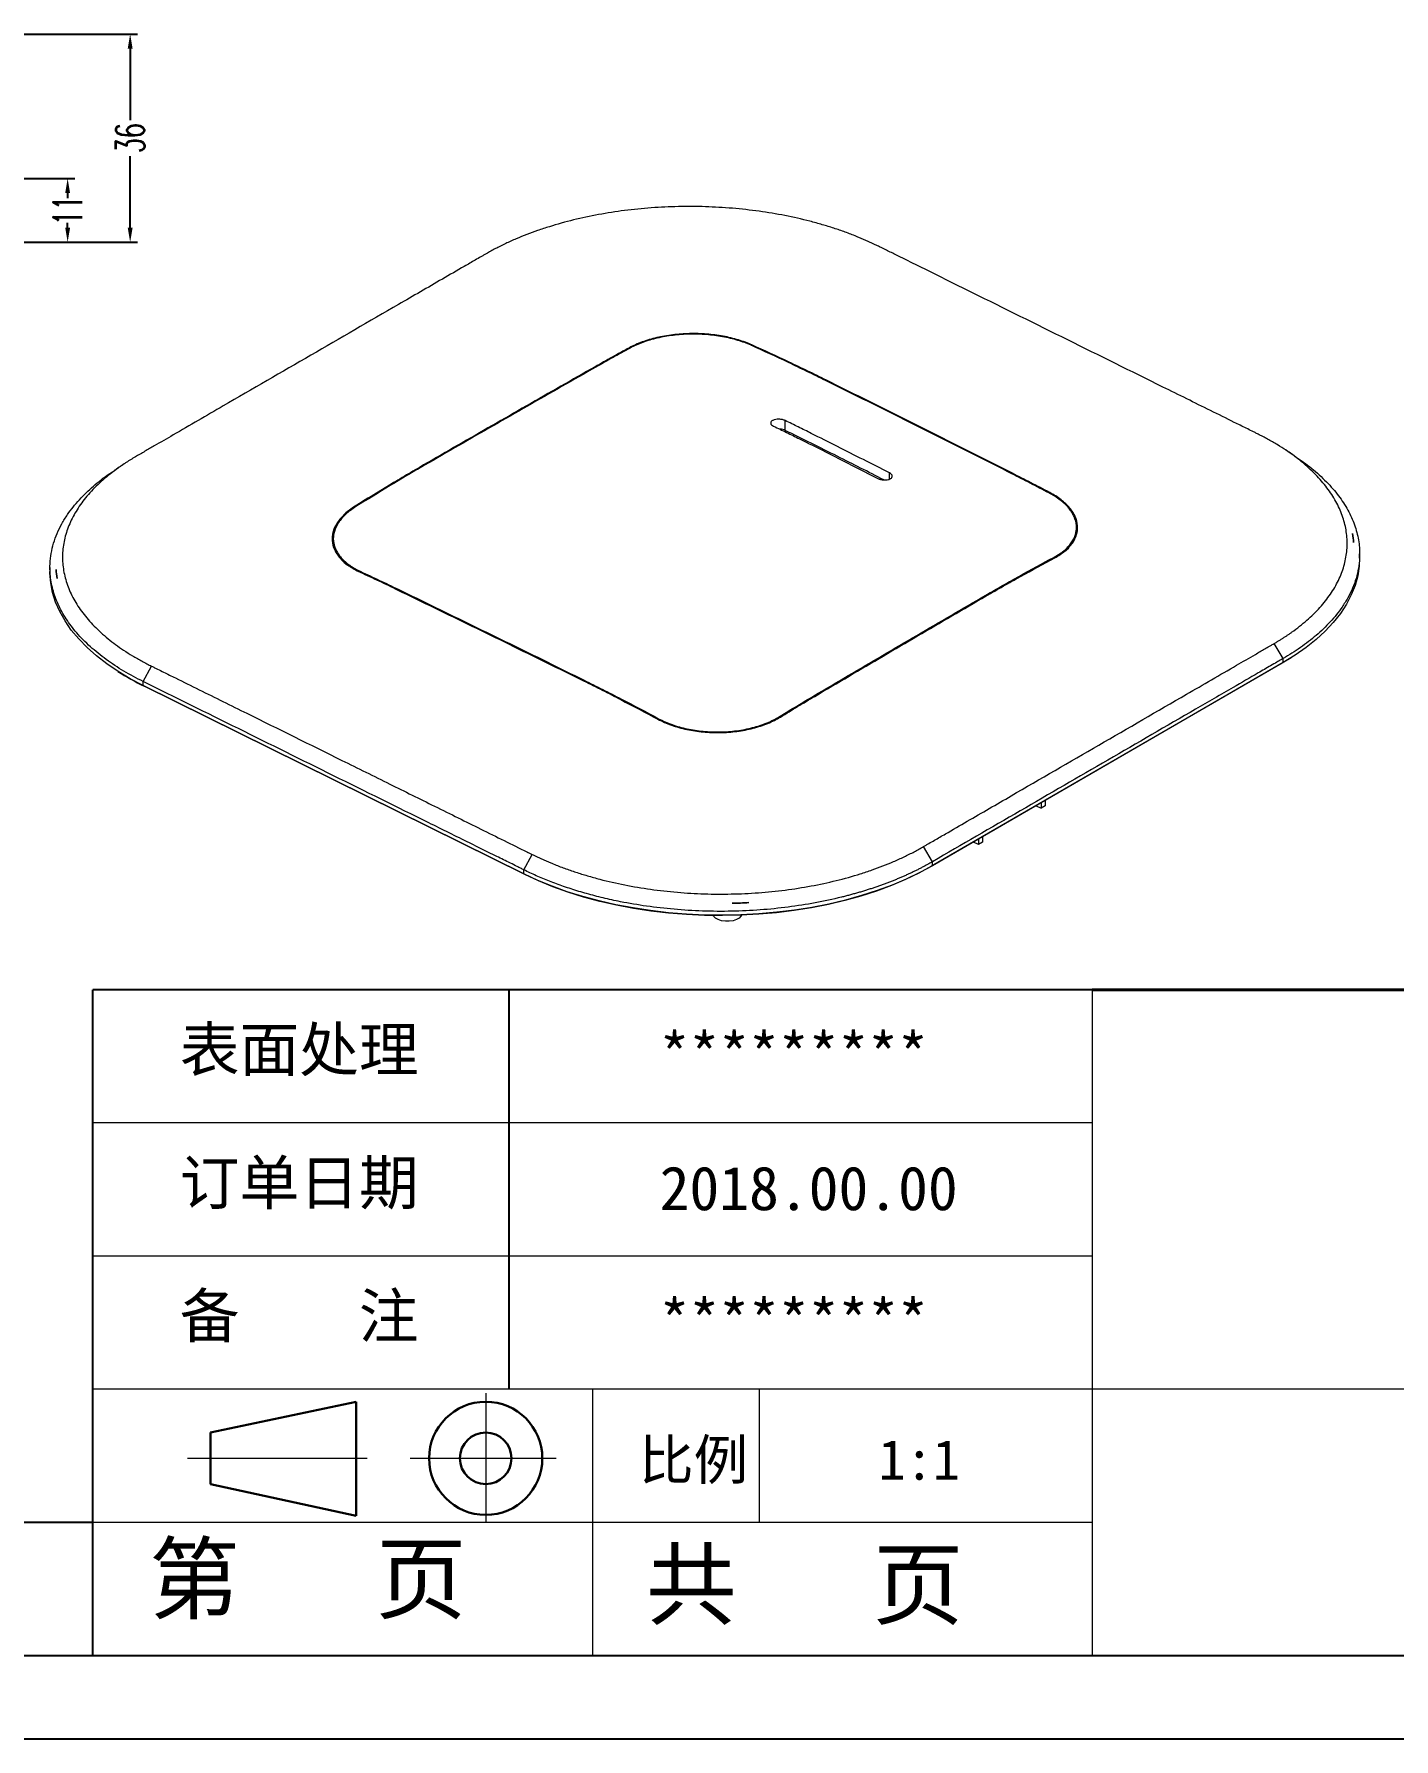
# Model space of a CAD drawing. Header units: inches. Extents: x 1813 to 4218, y 284 to 889.
# Drawn here: x 2124.9 to 2360.1, y 284.3 to 579.2 of the extents above; entities that cross this region are included whole.
import ezdxf

# ---------------------------------------------------------------- set-up
doc = ezdxf.new("R2010")
doc.units = ezdxf.units.IN
doc.header["$LTSCALE"] = 15
doc.linetypes.add('CENTER2', pattern=[28.575, 19.05, -3.175, 3.175, -3.175])
for name, color, linetype, lineweight in [('粗实线', 7, 'Continuous', 30), ('细实线', 3, 'Continuous', 9), ('细点划线', 2, 'CENTER2', 9)]:
    doc.layers.add(name, color=color, linetype=linetype, lineweight=lineweight)
doc.styles.add('SLDTEXTSTYLE2', font='TXT', dxfattribs={"width": 0.6, "bigfont": 'bigfont'})
doc.styles.get("Standard").update_dxf_attribs({"font": 'txt', "bigfont": 'gbcbig.shx'})
doc.dimstyles.new('5', dxfattribs={"dimtxt": 5, "dimasz": 2.5, "dimexe": 1.25, "dimexo": 0.625, "dimtad": 0, "dimtxsty": 'SLDTEXTSTYLE2', "dimcen": 2.5, "dimclrd": 3, "dimclre": 3, "dimclrt": 256, "dimadec": 0, "dimazin": 2, "dimtfac": 1, "dimtmove": 0, "dimatfit": 3, "dimfxl": 0, "dimarcsym": 0})

# ---------------------------------------------------------------- blocks, each defined once
blk = doc.blocks.new('*D37')
at = {"color": 3, "lineweight": -2, "transparency": 16777216}
for p, q in [((2118.62, 554.2), (2131.98, 554.2)), ((2130.73, 551.7), (2130.73, 550.82)), ((2130.73, 545.7), (2130.73, 546.57)), ((2023.77, 543.2), (2131.98, 543.2))]:
    blk.add_line(p, q, dxfattribs=at)
at = {"color": 3, "transparency": 16777216}
for points in [[(2130.31, 551.7), (2131.15, 551.7), (2130.73, 554.2)], [(2130.31, 545.7), (2131.15, 545.7), (2130.73, 543.2)]]:
    blk.add_solid(points, dxfattribs=at)
at = {"layer": 'Defpoints', "color": 0, "transparency": 16777216}
for p in [(2118, 554.2), (2130.73, 554.2), (2023.15, 543.2)]:
    blk.add_point(p, dxfattribs=at)
at = {"transparency": 16777216, "insert": (2130.73, 548.7), "char_height": 5, "attachment_point": 5, "rotation": 90, "style": 'SLDTEXTSTYLE2'}
blk.add_mtext('11', dxfattribs=at)
blk = doc.blocks.new('*D38')
at = {"color": 3, "lineweight": -2, "transparency": 16777216}
for p, q in [((2082.82, 579.2), (2142.79, 579.2)), ((2141.54, 576.7), (2141.54, 564.32)), ((2141.54, 545.7), (2141.54, 558.07)), ((2024.51, 543.2), (2142.79, 543.2))]:
    blk.add_line(p, q, dxfattribs=at)
at = {"color": 3, "transparency": 16777216}
for points in [[(2141.12, 576.7), (2141.96, 576.7), (2141.54, 579.2)], [(2141.12, 545.7), (2141.96, 545.7), (2141.54, 543.2)]]:
    blk.add_solid(points, dxfattribs=at)
at = {"layer": 'Defpoints', "color": 0, "transparency": 16777216}
for p in [(2082.2, 579.2), (2141.54, 579.2), (2023.89, 543.2)]:
    blk.add_point(p, dxfattribs=at)
at = {"transparency": 16777216, "insert": (2141.54, 561.2), "char_height": 5, "attachment_point": 5, "rotation": 90, "style": 'SLDTEXTSTYLE2'}
blk.add_mtext('36', dxfattribs=at)

msp = doc.modelspace()

# ---------------------------------------------------------------- linework, layer by layer
at = {"color": 8, "linetype": 'Continuous', "lineweight": 15}
for p, q in [((2249.052, 525.295), (2249.052, 525.425)), ((2227.856, 524.805), (2227.857, 524.949)), ((2272.831, 502.219), (2272.834, 503.284)), ((2300.538, 499.75), (2300.539, 499.895)), ((2180.432, 497.343), (2180.432, 497.512)), ((2301.262, 488.511), (2301.262, 488.677)), ((2181.438, 486.049), (2181.438, 486.205)), ((2340.768, 470.39), (2340.768, 470.38)), ((2143.935, 466.419), (2143.935, 466.395)), ((2232.925, 460.615), (2232.925, 460.769)), ((2253.837, 460.975), (2253.838, 461.146)), ((2209.764, 433.838), (2209.764, 433.814)), ((2280.133, 435.249), (2280.133, 435.238))]:
    msp.add_line(p, q, dxfattribs=at)
at = {"color": 7, "linetype": 'Continuous', "lineweight": 15}
for p, q in [((2254.809, 510.639), (2254.814, 512.335)), ((2305.176, 493.683), (2305.176, 493.852)), ((2176.665, 491.922), (2176.664, 491.753)), ((2127.676, 486.95), (2127.674, 486.24)), ((2354.139, 488.555), (2354.141, 489.265)), ((2340.918, 471.185), (2339.362, 473.784)), ((2143.801, 467.186), (2145.249, 469.85)), ((2340.768, 470.38), (2280.133, 435.238)), ((2340.916, 470.476), (2280.28, 435.335)), ((2342.318, 471.321), (2340.768, 470.38)), ((2340.916, 470.476), (2340.918, 471.185)), ((2143.8, 466.486), (2143.801, 467.186)), ((2209.629, 433.904), (2143.8, 466.486)), ((2209.764, 433.814), (2143.935, 466.395)), ((2298.218, 445.72), (2299.084, 445.291)), ((2299.086, 446.223), (2299.084, 445.291)), ((2299.761, 445.684), (2299.084, 445.291)), ((2299.764, 446.616), (2299.761, 445.684)), ((2288.244, 439.009), (2287.378, 439.437)), ((2288.246, 439.941), (2288.244, 439.009)), ((2288.924, 440.333), (2288.922, 439.401)), ((2209.631, 434.613), (2211.079, 437.27)), ((2280.282, 436.035), (2278.714, 438.635)), ((2288.922, 439.401), (2288.244, 439.009)), ((2209.629, 433.904), (2209.631, 434.613)), ((2280.28, 435.335), (2280.282, 436.035))]:
    msp.add_line(p, q, dxfattribs=at)
for p, q in [((2307.879, 413.882), (2135.079, 413.882)), ((2135.079, 298.682), (2135.079, 413.882)), ((2207.079, 344.762), (2207.079, 413.882)), ((2135.079, 321.722), (1841.319, 321.722)), ((1841.319, 298.682), (2653.479, 298.682)), ((1812.519, 284.282), (2667.879, 284.282))]:
    msp.add_line(p, q)
at = {"color": 7, "linetype": 'Continuous', "lineweight": 15, "flags": 128}
for points in [[(2354.139, 488.555), (2354.069, 487.167), (2353.803, 485.491), (2353.342, 483.828), (2352.686, 482.185), (2351.839, 480.567), (2350.803, 478.981), (2349.584, 477.433), (2348.185, 475.93), (2346.612, 474.477), (2344.871, 473.08), (2342.97, 471.744), (2340.916, 470.476)], [(2143.8, 466.486), (2141.557, 467.667), (2139.457, 468.922), (2137.508, 470.244), (2135.718, 471.629), (2134.093, 473.071), (2132.64, 474.565), (2131.365, 476.104), (2130.273, 477.683), (2129.367, 479.295), (2128.653, 480.934), (2128.131, 482.593), (2127.806, 484.266), (2127.677, 485.947), (2127.674, 486.24)], [(2280.28, 435.335), (2278.081, 434.138), (2275.745, 433.018), (2273.281, 431.978), (2270.701, 431.024), (2268.012, 430.159), (2265.228, 429.386), (2262.357, 428.708), (2259.412, 428.128), (2256.404, 427.649), (2253.346, 427.271), (2250.248, 426.998), (2247.124, 426.829), (2243.985, 426.765), (2240.845, 426.807), (2237.715, 426.955), (2234.608, 427.208), (2231.536, 427.564), (2228.512, 428.023), (2225.546, 428.583), (2222.652, 429.241), (2219.839, 429.995), (2217.12, 430.841), (2214.506, 431.778), (2212.005, 432.8), (2209.629, 433.904)], [(2280.133, 435.238), (2277.942, 434.046), (2275.615, 432.931), (2273.162, 431.896), (2270.591, 430.945), (2267.914, 430.083), (2265.14, 429.313), (2262.281, 428.638), (2259.348, 428.061), (2256.352, 427.583), (2253.306, 427.208), (2250.221, 426.935), (2247.109, 426.767), (2243.983, 426.703), (2240.855, 426.745), (2237.738, 426.892), (2234.643, 427.144), (2231.584, 427.499), (2228.571, 427.956), (2225.618, 428.513), (2222.735, 429.169), (2219.934, 429.92), (2217.226, 430.763), (2214.621, 431.696), (2212.131, 432.714), (2209.764, 433.814)], [(2247.233, 426.771), (2247.148, 426.608), (2246.839, 426.284), (2246.378, 426.017), (2245.798, 425.826), (2245.144, 425.726), (2244.463, 425.725), (2243.806, 425.822), (2243.222, 426.01), (2242.754, 426.276), (2242.437, 426.599), (2242.37, 426.712)]]:
    msp.add_lwpolyline(points, dxfattribs=at)
at = {"color": 7, "linetype": 'Continuous', "lineweight": 15}
for centre, radius, start, end in [((2300.156, 493.519), 5.222, 1.79659, 42.24073), ((2181.452, 491.635), 4.99, 140.70964, 178.63905), ((2299.859, 493.903), 5.322, 311.40528, 357.63134), ((2182.396, 492.088), 5.742, 183.33617, 234.66025), ((2163.933, 507.105), 45.356, 237.27247, 243.83732)]:
    msp.add_arc(centre, radius, start, end, dxfattribs=at)
for points, knots in [([(2270.747, 542.591), (2270.588, 542.669), (2270.266, 542.825), (2269.773, 543.057), (2269.268, 543.288), (2268.749, 543.519), (2268.217, 543.749), (2267.672, 543.978), (2266.671, 544.386), (2265.2, 544.947), (2263.233, 545.623), (2261.195, 546.251), (2258.406, 547.016), (2254.78, 547.836), (2250.295, 548.587), (2245.69, 549.1), (2241.016, 549.37), (2236.324, 549.396), (2231.643, 549.177), (2227.025, 548.714), (2222.522, 548.013), (2218.166, 547.08), (2214.671, 546.109), (2212.009, 545.229), (2210.098, 544.526), (2208.259, 543.779), (2206.756, 543.103), (2205.57, 542.528), (2204.709, 542.088), (2203.89, 541.651), (2203.369, 541.355), (2203.113, 541.209)], [0, 0, 0, 0, 0.0086151, 0.0173531, 0.0262128, 0.0351933, 0.0442937, 0.0535133, 0.0628513, 0.0945691, 0.1256115, 0.1560772, 0.1884045, 0.2506426, 0.3128975, 0.3756695, 0.4380757, 0.5002403, 0.5627627, 0.6254506, 0.6876495, 0.7499459, 0.812746, 0.8449175, 0.8751225, 0.9055096, 0.9373384, 0.9536752, 0.9695687, 0.9850126, 1, 1, 1, 1]), ([(2203.113, 541.209), (2202.954, 541.118), (2202.636, 540.935), (2202.004, 540.569), (2200.898, 539.929), (2198.687, 538.648), (2194.265, 536.088), (2185.42, 530.966), (2172.785, 523.648), (2159.79, 516.12), (2150.767, 510.891), (2146.254, 508.277), (2144.36, 507.179), (2143.392, 506.618), (2142.851, 506.303), (2142.58, 506.145), (2142.464, 506.077)], [0, 0, 0, 0, 0.00784207, 0.01565941, 0.03128298, 0.06253009, 0.12502431, 0.25001267, 0.49998923, 0.74996591, 0.89281006, 0.94637674, 0.97316012, 0.98655456, 0.99423731, 1, 1, 1, 1]), ([(2336.577, 509.995), (2336.405, 510.08), (2336.062, 510.251), (2335.376, 510.591), (2334.176, 511.185), (2331.776, 512.374), (2326.977, 514.751), (2317.379, 519.506), (2303.666, 526.297), (2289.561, 533.281), (2279.765, 538.13), (2274.868, 540.555), (2272.81, 541.573), (2271.76, 542.093), (2271.17, 542.384), (2270.874, 542.529), (2270.747, 542.591)], [0, 0, 0, 0, 0.0078421, 0.0156594, 0.031283, 0.0625301, 0.1250243, 0.2500127, 0.4999892, 0.7499659, 0.8928101, 0.9463767, 0.9731601, 0.9865546, 0.9942373, 1, 1, 1, 1]), ([(2249.052, 525.425), (2248.324, 525.756), (2247.542, 526.047), (2246.292, 526.425), (2245.862, 526.542), (2244.976, 526.754), (2244.518, 526.85), (2243.135, 527.102), (2242.189, 527.224), (2240.737, 527.337), (2240.246, 527.363), (2239.259, 527.39), (2238.768, 527.391), (2237.302, 527.359), (2236.334, 527.291), (2234.896, 527.115), (2234.42, 527.044), (2233.493, 526.881), (2232.587, 526.695), (2231.721, 526.467), (2230.875, 526.217), (2230.46, 526.08), (2229.262, 525.642), (2228.527, 525.313), (2227.857, 524.949)], [0, 0, 0, 0, 0.125, 0.125, 0.1875, 0.1875, 0.25, 0.25, 0.375, 0.375, 0.4375, 0.4375, 0.5, 0.5, 0.625, 0.625, 0.6875, 0.6875, 0.75, 0.8125, 0.8125, 0.875, 0.875, 1, 1, 1, 1]), ([(2248.916, 525.359), (2248.198, 525.685), (2247.427, 525.972), (2246.193, 526.345), (2245.769, 526.459), (2244.895, 526.669), (2244.443, 526.764), (2243.078, 527.012), (2242.145, 527.132), (2240.713, 527.243), (2240.228, 527.269), (2239.254, 527.296), (2238.77, 527.297), (2237.323, 527.265), (2236.368, 527.198), (2234.95, 527.024), (2234.48, 526.954), (2233.565, 526.793), (2232.671, 526.611), (2231.816, 526.385), (2230.982, 526.139), (2230.573, 526.004), (2229.391, 525.572), (2228.666, 525.248), (2228.004, 524.888)], [0, 0, 0, 0, 0.125, 0.125, 0.1875, 0.1875, 0.25, 0.25, 0.375, 0.375, 0.4375, 0.4375, 0.5, 0.5, 0.625, 0.625, 0.6875, 0.6875, 0.75, 0.8125, 0.8125, 0.875, 0.875, 1, 1, 1, 1]), ([(2300.403, 499.829), (2299.331, 500.396), (2298.259, 500.957), (2296.114, 502.066), (2295.041, 502.61), (2291.823, 504.235), (2289.678, 505.317), (2283.241, 508.557), (2278.951, 510.711), (2270.369, 515.005), (2266.078, 517.145), (2260.714, 519.802), (2259.642, 520.33), (2257.496, 521.366), (2256.424, 521.878), (2253.206, 523.396), (2251.061, 524.385), (2248.916, 525.359)], [0, 0, 0, 0, 0.0625, 0.0625, 0.125, 0.125, 0.25, 0.25, 0.5, 0.5, 0.75, 0.75, 0.8125, 0.8125, 0.875, 0.875, 1, 1, 1, 1]), ([(2300.539, 499.895), (2299.466, 500.462), (2298.394, 501.023), (2296.249, 502.13), (2295.176, 502.674), (2291.958, 504.299), (2289.813, 505.381), (2283.377, 508.62), (2279.086, 510.774), (2270.504, 515.067), (2266.213, 517.208), (2260.85, 519.865), (2259.777, 520.393), (2257.632, 521.43), (2256.559, 521.942), (2253.342, 523.461), (2251.197, 524.451), (2249.052, 525.425)], [0, 0, 0, 0, 0.0625, 0.0625, 0.125, 0.125, 0.25, 0.25, 0.5, 0.5, 0.75, 0.75, 0.8125, 0.8125, 0.875, 0.875, 1, 1, 1, 1]), ([(2227.857, 524.949), (2226.869, 524.412), (2225.881, 523.869), (2223.905, 522.77), (2222.917, 522.21), (2219.953, 520.525), (2217.977, 519.4), (2212.049, 516.018), (2208.096, 513.757), (2200.191, 509.221), (2196.239, 506.948), (2191.299, 504.087), (2190.31, 503.511), (2188.334, 502.342), (2187.347, 501.751), (2184.383, 499.96), (2182.408, 498.744), (2180.432, 497.512)], [0, 0, 0, 0, 0.0625, 0.0625, 0.125, 0.125, 0.25, 0.25, 0.5, 0.5, 0.75, 0.75, 0.8125, 0.8125, 0.875, 0.875, 1, 1, 1, 1]), ([(2228.004, 524.888), (2227.016, 524.352), (2226.028, 523.81), (2224.052, 522.711), (2223.064, 522.152), (2220.1, 520.467), (2218.124, 519.342), (2212.196, 515.96), (2208.243, 513.7), (2200.339, 509.165), (2196.386, 506.891), (2191.446, 504.03), (2190.458, 503.454), (2188.482, 502.284), (2187.494, 501.692), (2184.53, 499.9), (2182.555, 498.683), (2180.579, 497.451)], [0, 0, 0, 0, 0.0625, 0.0625, 0.125, 0.125, 0.25, 0.25, 0.5, 0.5, 0.75, 0.75, 0.8125, 0.8125, 0.875, 0.875, 1, 1, 1, 1]), ([(2254.814, 512.335), (2254.741, 512.37), (2254.662, 512.401), (2254.495, 512.457), (2254.405, 512.482), (2254.22, 512.521), (2254.126, 512.537), (2253.932, 512.559), (2253.832, 512.566), (2253.538, 512.572), (2253.343, 512.557), (2252.989, 512.493), (2252.827, 512.443), (2252.628, 512.348), (2252.568, 512.313), (2252.466, 512.238), (2252.424, 512.198), (2252.356, 512.113), (2252.331, 512.068), (2252.301, 511.978), (2252.295, 511.932), (2252.307, 511.791), (2252.354, 511.698), (2252.519, 511.523), (2252.636, 511.443), (2252.782, 511.373)], [0, 0, 0, 0, 0.0625, 0.0625, 0.125, 0.125, 0.1875, 0.1875, 0.25, 0.25, 0.375, 0.375, 0.5, 0.5, 0.5625, 0.5625, 0.625, 0.625, 0.6875, 0.6875, 0.75, 0.75, 0.875, 0.875, 1, 1, 1, 1]), ([(2252.782, 511.373), (2253.533, 511.017), (2254.283, 510.657), (2255.785, 509.927), (2256.536, 509.556), (2258.789, 508.437), (2260.29, 507.683), (2264.796, 505.41), (2267.799, 503.877), (2270.802, 502.334)], [0, 0, 0, 0, 0.125, 0.125, 0.25, 0.25, 0.5, 0.5, 1, 1, 1, 1]), ([(2254.809, 510.639), (2254.675, 510.692), (2254.406, 510.798), (2254.043, 510.867), (2253.853, 510.864), (2253.829, 510.864)], [0, 0, 0, 0, 0.4663604, 0.9327066, 1, 1, 1, 1]), ([(2271.857, 502.082), (2269.178, 503.449), (2263.496, 506.348), (2257.813, 509.155), (2254.809, 510.639)], [0, 0, 0, 0, 0.4714593, 1, 1, 1, 1]), ([(2272.834, 503.284), (2269.831, 504.819), (2266.827, 506.345), (2262.322, 508.616), (2260.821, 509.37), (2258.568, 510.493), (2257.817, 510.866), (2256.315, 511.608), (2255.565, 511.973), (2254.814, 512.335)], [0, 0, 0, 0, 0.5, 0.5, 0.75, 0.75, 0.875, 0.875, 1, 1, 1, 1]), ([(2339.362, 473.784), (2339.508, 473.869), (2339.8, 474.04), (2340.233, 474.302), (2340.666, 474.571), (2341.098, 474.847), (2341.528, 475.13), (2341.955, 475.419), (2342.718, 475.952), (2343.766, 476.736), (2345.027, 477.783), (2346.198, 478.87), (2347.624, 480.358), (2349.151, 482.293), (2350.543, 484.689), (2351.491, 487.151), (2351.983, 489.651), (2352.018, 492.163), (2351.593, 494.67), (2350.711, 497.145), (2349.384, 499.56), (2347.623, 501.897), (2345.794, 503.775), (2344.137, 505.206), (2342.814, 506.233), (2341.407, 507.222), (2340.137, 508.032), (2339.056, 508.67), (2338.229, 509.134), (2337.407, 509.575), (2336.851, 509.856), (2336.577, 509.995)], [0, 0, 0, 0, 0.0086151, 0.0173531, 0.0262128, 0.0351933, 0.0442937, 0.0535133, 0.0628513, 0.0945691, 0.1256115, 0.1560772, 0.1884045, 0.2506426, 0.3128975, 0.3756695, 0.4380757, 0.5002403, 0.5627627, 0.6254506, 0.6876495, 0.7499459, 0.812746, 0.8449175, 0.8751225, 0.9055096, 0.9373384, 0.9536752, 0.9695687, 0.9850126, 1, 1, 1, 1]), ([(2343.006, 506.143), (2342.723, 506.332), (2342.156, 506.709), (2341.59, 507.085), (2341.307, 507.273)], [0, 0, 0, 0, 0.5000071, 1, 1, 1, 1]), ([(2142.464, 506.077), (2142.319, 505.991), (2142.026, 505.819), (2141.593, 505.554), (2141.16, 505.283), (2140.728, 505.005), (2140.298, 504.72), (2139.871, 504.428), (2139.108, 503.891), (2138.06, 503.103), (2136.8, 502.049), (2135.628, 500.957), (2134.202, 499.463), (2132.675, 497.521), (2131.283, 495.119), (2130.335, 492.652), (2129.843, 490.15), (2129.808, 487.637), (2130.233, 485.13), (2131.115, 482.657), (2132.442, 480.245), (2134.203, 477.912), (2136.032, 476.04), (2137.689, 474.614), (2139.012, 473.59), (2140.419, 472.606), (2141.689, 471.801), (2142.77, 471.166), (2143.597, 470.705), (2144.419, 470.266), (2144.976, 469.987), (2145.249, 469.85)], [0, 0, 0, 0, 0.0086151, 0.0173531, 0.0262128, 0.0351933, 0.0442937, 0.0535133, 0.0628513, 0.0945691, 0.1256115, 0.1560772, 0.1884045, 0.2506426, 0.3128975, 0.3756695, 0.4380757, 0.5002403, 0.5627627, 0.6254506, 0.6876495, 0.7499459, 0.812746, 0.8449175, 0.8751225, 0.9055096, 0.9373384, 0.9536752, 0.9695687, 0.9850126, 1, 1, 1, 1]), ([(2140.486, 504.844), (2140.2, 504.654), (2139.626, 504.273), (2139.054, 503.893), (2138.768, 503.703)], [0, 0, 0, 0, 0.5000017, 1, 1, 1, 1]), ([(2342.96, 506.124), (2343.451, 505.808), (2345.004, 504.808), (2347.226, 502.941), (2349.561, 500.583), (2351.416, 498.118), (2352.806, 495.599), (2353.732, 493.008), (2354.133, 490.651), (2354.162, 488.569), (2353.962, 486.784), (2353.548, 485.036), (2352.931, 483.332), (2352.121, 481.679), (2350.911, 479.724), (2349.16, 477.529), (2346.722, 475.187), (2344.001, 473.062), (2341.931, 471.802), (2340.918, 471.185)], [0, 0, 0, 0, 0.0322387, 0.1019122, 0.1731343, 0.2415143, 0.3101999, 0.3791911, 0.4484879, 0.4960447, 0.5429315, 0.5891483, 0.6346952, 0.6795721, 0.723779, 0.7970254, 0.8674779, 0.9351362, 1, 1, 1, 1]), ([(2143.801, 467.186), (2142.668, 467.776), (2140.375, 468.971), (2137.325, 470.999), (2134.577, 473.216), (2132.26, 475.575), (2130.4, 478.033), (2129.011, 480.549), (2128.085, 483.138), (2127.685, 485.495), (2127.655, 487.578), (2127.855, 489.364), (2128.269, 491.114), (2128.886, 492.821), (2129.696, 494.478), (2130.907, 496.439), (2132.654, 498.643), (2135.108, 500.99), (2137.171, 502.664), (2138.509, 503.504), (2138.803, 503.688)], [0, 0, 0, 0, 0.0630064, 0.1274786, 0.1934164, 0.2608197, 0.3255334, 0.3905362, 0.4558283, 0.5214096, 0.5664165, 0.6107894, 0.6545282, 0.697633, 0.7401037, 0.7819403, 0.8512595, 0.9179345, 0.9819651, 1, 1, 1, 1]), ([(2270.802, 502.334), (2270.875, 502.296), (2270.953, 502.262), (2271.12, 502.202), (2271.21, 502.175), (2271.395, 502.13), (2271.489, 502.112), (2271.683, 502.085), (2271.783, 502.076), (2272.076, 502.064), (2272.271, 502.075), (2272.625, 502.133), (2272.787, 502.18), (2272.986, 502.273), (2273.046, 502.309), (2273.148, 502.384), (2273.191, 502.424), (2273.259, 502.51), (2273.284, 502.556), (2273.314, 502.648), (2273.32, 502.696), (2273.309, 502.841), (2273.262, 502.939), (2273.097, 503.124), (2272.98, 503.209), (2272.834, 503.284)], [0, 0, 0, 0, 0.0625, 0.0625, 0.125, 0.125, 0.1875, 0.1875, 0.25, 0.25, 0.375, 0.375, 0.5, 0.5, 0.5625, 0.5625, 0.625, 0.625, 0.6875, 0.6875, 0.75, 0.75, 0.875, 0.875, 1, 1, 1, 1]), ([(2301.262, 488.677), (2301.924, 489.031), (2302.504, 489.418), (2303.258, 490.045), (2303.489, 490.261), (2303.912, 490.71), (2304.103, 490.943), (2304.604, 491.651), (2304.846, 492.139), (2305.071, 492.893), (2305.123, 493.15), (2305.18, 493.666), (2305.183, 493.924), (2305.125, 494.696), (2304.992, 495.209), (2304.65, 495.976), (2304.512, 496.231), (2304.194, 496.73), (2303.832, 497.218), (2303.386, 497.689), (2302.896, 498.151), (2302.628, 498.379), (2301.768, 499.039), (2301.122, 499.449), (2300.403, 499.829)], [0, 0, 0, 0, 0.125, 0.125, 0.1875, 0.1875, 0.25, 0.25, 0.375, 0.375, 0.4375, 0.4375, 0.5, 0.5, 0.625, 0.625, 0.6875, 0.6875, 0.75, 0.8125, 0.8125, 0.875, 0.875, 1, 1, 1, 1]), ([(2301.409, 488.593), (2302.08, 488.952), (2302.668, 489.344), (2303.432, 489.979), (2303.666, 490.199), (2304.094, 490.654), (2304.288, 490.89), (2304.796, 491.608), (2305.041, 492.102), (2305.27, 492.867), (2305.323, 493.127), (2305.38, 493.65), (2305.383, 493.912), (2305.324, 494.694), (2305.19, 495.214), (2304.843, 495.992), (2304.703, 496.25), (2304.38, 496.755), (2304.014, 497.25), (2303.561, 497.727), (2303.065, 498.195), (2302.794, 498.426), (2301.921, 499.095), (2301.267, 499.51), (2300.539, 499.895)], [0, 0, 0, 0, 0.125, 0.125, 0.1875, 0.1875, 0.25, 0.25, 0.375, 0.375, 0.4375, 0.4375, 0.5, 0.5, 0.625, 0.625, 0.6875, 0.6875, 0.75, 0.8125, 0.8125, 0.875, 0.875, 1, 1, 1, 1]), ([(2180.432, 497.512), (2179.761, 497.093), (2179.173, 496.65), (2178.409, 495.95), (2178.175, 495.71), (2177.746, 495.218), (2177.552, 494.965), (2177.045, 494.202), (2176.799, 493.685), (2176.571, 492.896), (2176.518, 492.63), (2176.461, 492.097), (2176.457, 491.832), (2176.517, 491.045), (2176.651, 490.528), (2176.997, 489.765), (2177.137, 489.512), (2177.46, 489.023), (2177.827, 488.547), (2178.28, 488.095), (2178.776, 487.655), (2179.047, 487.441), (2179.92, 486.824), (2180.574, 486.45), (2181.303, 486.114)], [0, 0, 0, 0, 0.125, 0.125, 0.1875, 0.1875, 0.25, 0.25, 0.375, 0.375, 0.4375, 0.4375, 0.5, 0.5, 0.625, 0.625, 0.6875, 0.6875, 0.75, 0.8125, 0.8125, 0.875, 0.875, 1, 1, 1, 1]), ([(2180.579, 497.451), (2179.917, 497.038), (2179.337, 496.6), (2178.584, 495.909), (2178.352, 495.672), (2177.929, 495.187), (2177.738, 494.937), (2177.237, 494.184), (2176.995, 493.674), (2176.77, 492.895), (2176.717, 492.633), (2176.661, 492.107), (2176.657, 491.846), (2176.716, 491.069), (2176.849, 490.559), (2177.19, 489.805), (2177.329, 489.557), (2177.647, 489.074), (2178.009, 488.604), (2178.455, 488.158), (2178.945, 487.725), (2179.213, 487.513), (2180.074, 486.905), (2180.719, 486.536), (2181.438, 486.205)], [0, 0, 0, 0, 0.125, 0.125, 0.1875, 0.1875, 0.25, 0.25, 0.375, 0.375, 0.4375, 0.4375, 0.5, 0.5, 0.625, 0.625, 0.6875, 0.6875, 0.75, 0.8125, 0.8125, 0.875, 0.875, 1, 1, 1, 1]), ([(2253.838, 461.146), (2254.825, 461.754), (2255.813, 462.357), (2257.789, 463.549), (2258.777, 464.135), (2261.742, 465.886), (2263.718, 467.051), (2269.646, 470.541), (2273.599, 472.862), (2281.504, 477.489), (2285.456, 479.797), (2290.397, 482.662), (2291.385, 483.231), (2293.361, 484.352), (2294.348, 484.905), (2297.312, 486.548), (2299.287, 487.621), (2301.262, 488.677)], [0, 0, 0, 0, 0.0625, 0.0625, 0.125, 0.125, 0.25, 0.25, 0.5, 0.5, 0.75, 0.75, 0.8125, 0.8125, 0.875, 0.875, 1, 1, 1, 1]), ([(2253.985, 461.06), (2254.973, 461.669), (2255.96, 462.271), (2257.936, 463.462), (2258.924, 464.048), (2261.889, 465.798), (2263.865, 466.963), (2269.794, 470.453), (2273.746, 472.773), (2281.651, 477.4), (2285.603, 479.708), (2290.544, 482.573), (2291.532, 483.143), (2293.508, 484.264), (2294.495, 484.818), (2297.459, 486.462), (2299.434, 487.535), (2301.409, 488.593)], [0, 0, 0, 0, 0.0625, 0.0625, 0.125, 0.125, 0.25, 0.25, 0.5, 0.5, 0.75, 0.75, 0.8125, 0.8125, 0.875, 0.875, 1, 1, 1, 1]), ([(2181.303, 486.114), (2182.375, 485.619), (2183.448, 485.118), (2185.593, 484.102), (2186.665, 483.584), (2189.884, 482.024), (2192.029, 480.982), (2198.466, 477.851), (2202.757, 475.756), (2211.339, 471.555), (2215.63, 469.448), (2220.994, 466.796), (2222.066, 466.262), (2224.212, 465.176), (2225.284, 464.626), (2228.501, 462.96), (2230.646, 461.828), (2232.79, 460.679)], [0, 0, 0, 0, 0.0625, 0.0625, 0.125, 0.125, 0.25, 0.25, 0.5, 0.5, 0.75, 0.75, 0.8125, 0.8125, 0.875, 0.875, 1, 1, 1, 1]), ([(2181.438, 486.205), (2182.511, 485.71), (2183.583, 485.21), (2185.728, 484.195), (2186.801, 483.677), (2190.019, 482.117), (2192.165, 481.076), (2198.601, 477.945), (2202.892, 475.851), (2211.474, 471.649), (2215.765, 469.543), (2221.129, 466.89), (2222.202, 466.356), (2224.347, 465.269), (2225.42, 464.719), (2228.637, 463.052), (2230.781, 461.919), (2232.925, 460.769)], [0, 0, 0, 0, 0.0625, 0.0625, 0.125, 0.125, 0.25, 0.25, 0.5, 0.5, 0.75, 0.75, 0.8125, 0.8125, 0.875, 0.875, 1, 1, 1, 1]), ([(2278.714, 438.635), (2278.872, 438.727), (2279.19, 438.911), (2279.822, 439.277), (2280.928, 439.918), (2283.139, 441.199), (2287.562, 443.762), (2296.406, 448.888), (2309.041, 456.21), (2322.036, 463.741), (2331.06, 468.971), (2335.572, 471.586), (2337.466, 472.684), (2338.434, 473.244), (2338.975, 473.56), (2339.246, 473.717), (2339.362, 473.784)], [0, 0, 0, 0, 0.00784207, 0.01565941, 0.03128298, 0.06253009, 0.12502431, 0.25001267, 0.49998923, 0.74996591, 0.89281006, 0.94637674, 0.97316012, 0.98655456, 0.99423731, 1, 1, 1, 1]), ([(2145.249, 469.85), (2145.421, 469.765), (2145.764, 469.595), (2146.451, 469.255), (2147.65, 468.661), (2150.05, 467.474), (2154.849, 465.098), (2164.448, 460.348), (2175.43, 454.912), (2186.248, 449.558), (2192.954, 446.239), (2198.198, 443.644), (2202.217, 441.654), (2206.177, 439.696), (2208.879, 438.355), (2210.272, 437.668), (2210.426, 437.593), (2210.695, 437.46), (2210.925, 437.346), (2211.079, 437.27)], [0, 0, 0, 0, 0.0078421, 0.0156594, 0.031283, 0.0625301, 0.1250243, 0.2500127, 0.4999892, 0.6255463, 0.7430071, 0.8056149, 0.8645163, 0.9261478, 0.9860264, 0.9877727, 0.9895198, 0.993013, 1, 1, 1, 1]), ([(2340.918, 471.185), (2340.737, 471.08), (2340.376, 470.872), (2339.654, 470.454), (2338.391, 469.722), (2335.865, 468.257), (2331.533, 465.747), (2322.871, 460.726), (2310.6, 453.613), (2295.441, 444.825), (2285.335, 438.965), (2280.282, 436.035)], [0, 0, 0, 0, 0.0089286, 0.0178572, 0.0357143, 0.0714286, 0.1428572, 0.25, 0.5, 0.75, 1, 1, 1, 1]), ([(2209.631, 434.613), (2209.435, 434.711), (2209.043, 434.906), (2208.26, 435.293), (2206.888, 435.972), (2204.145, 437.33), (2199.443, 439.657), (2190.039, 444.31), (2176.716, 450.902), (2160.259, 459.045), (2149.287, 464.472), (2143.801, 467.186)], [0, 0, 0, 0, 0.0089286, 0.0178572, 0.0357143, 0.0714286, 0.1428572, 0.25, 0.5, 0.75, 1, 1, 1, 1]), ([(2232.79, 460.679), (2233.518, 460.289), (2234.299, 459.947), (2235.549, 459.504), (2235.979, 459.367), (2236.865, 459.118), (2237.323, 459.005), (2238.706, 458.708), (2239.651, 458.564), (2241.103, 458.427), (2241.595, 458.394), (2242.581, 458.357), (2243.072, 458.353), (2244.538, 458.38), (2245.506, 458.451), (2246.944, 458.641), (2247.421, 458.719), (2248.347, 458.898), (2249.254, 459.102), (2250.12, 459.355), (2250.966, 459.634), (2251.381, 459.786), (2252.579, 460.277), (2253.314, 460.647), (2253.985, 461.06)], [0, 0, 0, 0, 0.125, 0.125, 0.1875, 0.1875, 0.25, 0.25, 0.375, 0.375, 0.4375, 0.4375, 0.5, 0.5, 0.625, 0.625, 0.6875, 0.6875, 0.75, 0.8125, 0.8125, 0.875, 0.875, 1, 1, 1, 1]), ([(2232.925, 460.769), (2233.643, 460.384), (2234.415, 460.047), (2235.648, 459.609), (2236.072, 459.474), (2236.946, 459.228), (2237.398, 459.116), (2238.763, 458.824), (2239.695, 458.681), (2241.128, 458.546), (2241.613, 458.514), (2242.586, 458.477), (2243.071, 458.473), (2244.517, 458.499), (2245.472, 458.57), (2246.891, 458.758), (2247.361, 458.834), (2248.276, 459.011), (2249.17, 459.212), (2250.025, 459.462), (2250.859, 459.737), (2251.268, 459.888), (2252.45, 460.373), (2253.176, 460.738), (2253.838, 461.146)], [0, 0, 0, 0, 0.125, 0.125, 0.1875, 0.1875, 0.25, 0.25, 0.375, 0.375, 0.4375, 0.4375, 0.5, 0.5, 0.625, 0.625, 0.6875, 0.6875, 0.75, 0.8125, 0.8125, 0.875, 0.875, 1, 1, 1, 1]), ([(2211.079, 437.27), (2211.238, 437.191), (2211.56, 437.034), (2212.053, 436.8), (2212.559, 436.566), (2213.077, 436.333), (2213.609, 436.101), (2214.154, 435.869), (2215.155, 435.457), (2216.627, 434.891), (2218.593, 434.21), (2220.631, 433.576), (2223.42, 432.805), (2227.046, 431.978), (2231.531, 431.221), (2236.136, 430.703), (2240.81, 430.43), (2245.502, 430.403), (2250.183, 430.622), (2254.801, 431.087), (2259.304, 431.792), (2263.66, 432.729), (2267.155, 433.705), (2269.818, 434.59), (2271.728, 435.297), (2273.567, 436.049), (2275.07, 436.729), (2276.256, 437.308), (2277.117, 437.75), (2277.936, 438.191), (2278.457, 438.488), (2278.714, 438.635)], [0, 0, 0, 0, 0.00861515, 0.01735307, 0.02621275, 0.03519326, 0.04429371, 0.0535133, 0.06285126, 0.0945691, 0.12561148, 0.15607723, 0.18840451, 0.25064257, 0.31289748, 0.37566948, 0.43807571, 0.50024027, 0.56276272, 0.62545058, 0.68764953, 0.74994594, 0.81274597, 0.84491746, 0.87512252, 0.90550959, 0.93733842, 0.95367518, 0.96956867, 0.98501261, 1, 1, 1, 1]), ([(2280.282, 436.035), (2280.118, 435.94), (2279.79, 435.751), (2279.286, 435.471), (2278.774, 435.194), (2278.253, 434.92), (2277.722, 434.65), (2277.182, 434.382), (2276.633, 434.118), (2276.074, 433.858), (2275.507, 433.601), (2274.93, 433.348), (2274.344, 433.098), (2273.749, 432.853), (2273.145, 432.612), (2272.533, 432.374), (2271.911, 432.141), (2271.281, 431.913), (2270.642, 431.688), (2269.995, 431.469), (2269.339, 431.253), (2268.675, 431.043), (2268.002, 430.838), (2267.322, 430.637), (2266.633, 430.442), (2265.936, 430.252), (2265.232, 430.067), (2263.29, 429.577), (2260.025, 428.873), (2255.327, 428.136), (2250.494, 427.647), (2245.537, 427.414), (2240.545, 427.448), (2235.613, 427.749), (2230.863, 428.295), (2227.29, 428.902), (2224.809, 429.42), (2223.327, 429.758), (2221.883, 430.118), (2220.478, 430.498), (2219.112, 430.896), (2217.786, 431.312), (2216.499, 431.743), (2215.253, 432.19), (2214.048, 432.651), (2212.883, 433.124), (2211.759, 433.609), (2210.673, 434.103), (2209.977, 434.444), (2209.631, 434.613)], [0, 0, 0, 0, 0.0092012, 0.0184356, 0.0277033, 0.0370043, 0.0463386, 0.0557062, 0.0651071, 0.0745412, 0.0840087, 0.0935094, 0.1030434, 0.1126106, 0.1222112, 0.131845, 0.1415122, 0.1512126, 0.1609463, 0.1707133, 0.1805135, 0.1903471, 0.2002139, 0.210114, 0.2200474, 0.2300141, 0.240014, 0.2500473, 0.3120637, 0.3743573, 0.4369281, 0.499776, 0.5642295, 0.6273167, 0.6890378, 0.7493924, 0.770111, 0.7905895, 0.8108277, 0.8308258, 0.8505837, 0.8701014, 0.8893789, 0.9084162, 0.9272133, 0.9457703, 0.964087, 0.9821636, 1, 1, 1, 1])]:
    msp.add_open_spline(points, degree=3, knots=knots, dxfattribs=at)
for points in [[(2352.886, 492.795), (2352.985, 492.281), (2353.055, 491.766), (2353.097, 491.251)], [(2353.097, 491.251), (2353.055, 491.765), (2352.985, 492.279), (2352.886, 492.795)], [(2128.935, 485.04), (2128.836, 485.554), (2128.766, 486.069), (2128.724, 486.584)], [(2128.724, 486.584), (2128.766, 486.071), (2128.836, 485.556), (2128.935, 485.04)], [(2245.635, 428.842), (2246.594, 428.862), (2247.555, 428.898), (2248.518, 428.949)], [(2248.518, 428.949), (2247.558, 428.898), (2246.597, 428.862), (2245.635, 428.842)]]:
    msp.add_open_spline(points, degree=3, dxfattribs=at)
at = {"layer": '粗实线', "color": 7, "lineweight": 40}
msp.add_line((2653.479, 413.882), (2307.879, 413.882), dxfattribs=at)
at = {"layer": '粗实线', "color": 7}
for p, q in [((2180.615, 342.606), (2155.44, 337.27)), ((2180.615, 342.606), (2180.615, 322.876)), ((2155.44, 337.27), (2155.44, 328.367)), ((2155.44, 328.367), (2180.615, 322.876))]:
    msp.add_line(p, q, dxfattribs=at)
for radius in [9.787, 4.452]:
    msp.add_circle((2203.021, 332.819), radius, dxfattribs=at)
at = {"layer": '细实线', "color": 7}
for p, q in [((2307.879, 413.882), (2307.879, 298.682)), ((2307.879, 390.842), (2135.079, 390.842)), ((2307.879, 367.802), (2135.079, 367.802)), ((2653.479, 344.762), (2135.079, 344.762)), ((2221.479, 344.762), (2221.479, 298.682)), ((2250.279, 344.762), (2250.279, 321.722)), ((2307.879, 321.722), (2135.079, 321.722))]:
    msp.add_line(p, q, dxfattribs=at)
at = {"layer": '细点划线', "color": 7}
for p, q in [((2203.021, 344.085), (2203.021, 321.722)), ((2151.427, 332.819), (2182.543, 332.819)), ((2189.931, 332.819), (2215.227, 332.819))]:
    msp.add_line(p, q, dxfattribs=at)

# ---------------------------------------------------------------- texts
at = {"char_height": 7.5771, "width": 4306.44342, "attachment_point": 1}
for s, insert in [('{\\fSimHei|b0|i0|c134|p49;表面处理}', (2150.106, 407.343)), ('{\\fSimHei|b0|i0|c134|p49;*********}', (2233.095, 406.369)), ('{\\fSimHei|b0|i0|c134|p49;订单日期}', (2150.106, 384.303)), ('{\\fSimHei|b0|i0|c134|p49;2018.00.00}', (2233.095, 383.329)), ('{\\fSimHei|b0|i0|c134|p49;备    注}', (2150.106, 361.263)), ('{\\fSimHei|b0|i0|c134|p49;*********}', (2233.095, 360.289))]:
    msp.add_mtext(s, dxfattribs=dict(at, insert=insert))
at = {"layer": '细实线', "color": 7, "attachment_point": 1}
for s, insert, char_height, width in [('{\\fSimSun|b0|i0|c134|p54;比例}', (2229.543, 336.036), 6.912, 30.34153), ('{\\fSimSun|b0|i0|c134|p54;1:1}', (2270.944, 336.036), 6.912, 30.34153), ('{\\fSimSun|b0|i0|c134|p54;第   页}', (2144.773, 317.761), 11.52, 86.4), ('{\\fSimSun|b0|i0|c134|p54; 共   页}', (2222.889, 316.783), 11.52, 86.4)]:
    msp.add_mtext(s, dxfattribs=dict(at, insert=insert, char_height=char_height, width=width))

# ---------------------------------------------------------------- dimensions: what is measured, and where the dimension line sits
for base, p1, p2, picture, middle in [((2141.538, 579.198), (2023.889, 543.198), (2082.198, 579.198), '*D38', (2141.538, 561.198)), ((2130.73, 554.198), (2023.149, 543.198), (2117.998, 554.198), '*D37', (2130.73, 548.698))]:
    dim = msp.add_linear_dim(base=base, p1=p1, p2=p2, angle=90, dimstyle='5')
    dim.commit()
    dim.dimension.update_dxf_attribs({"geometry": picture, "text_midpoint": middle})

doc.saveas('drawing.dxf')
